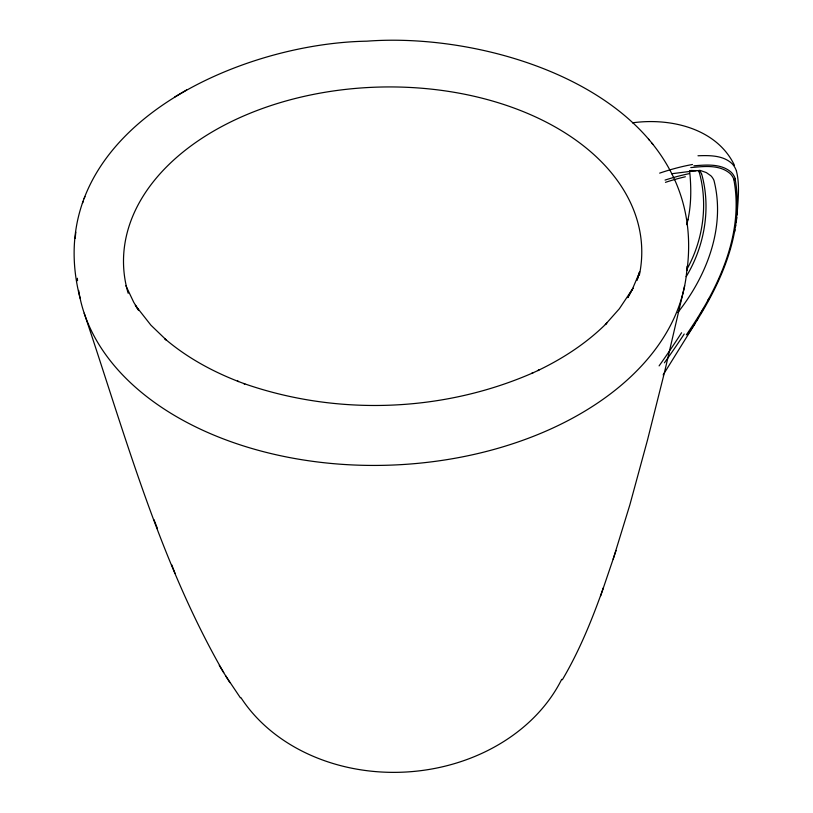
<?xml version="1.0" encoding="UTF-8"?>
<svg xmlns="http://www.w3.org/2000/svg" width="813" height="813" viewBox="0 0 813 813"><rect width="100%" height="100%" fill="white"/><g stroke="black" fill="none" stroke-linecap="round" stroke-linejoin="round"><path stroke-width="1.22" d="M686.985 270.526C709.251 101.432 501.001 31.006 366.856 41.178C233.321 43.455 37.418 133.403 80.081 298.219M75.822 232.112L75.192 238.26M737.117 214.937C737.889 200.435 740.074 185.405 736.446 171.126M736.832 217.457L736.161 222.538M735.369 227.427L735.765 225.11M734.474 232.122L734.942 229.764M684.658 285.769L664.495 372.313L647.494 440.046L629.841 504.914L613.165 559.141M687.991 219.286L687.788 220.079M686.731 224.652C691.477 207.03 691.457 188.565 689.587 170.527M639.628 271.755L637.077 280.18L639.465 272.548L632.311 289.357L627.727 297.649L633.022 288.229L619.323 308.788L605.339 324.55L606.813 323.066C586.956 342.944 563.104 358.492 537.83 370.586L538.907 370.088L531.854 373.36L532.891 372.882C442.506 412.404 336.806 416.043 243.737 383.502L244.825 383.909L237.426 381.134L238.565 381.561C211.959 371.236 186.533 357.314 164.785 338.706L166.411 340.108L150.923 325.19L135.354 305.363L138.759 310.505L133.779 302.365L125.883 285.759M562.322 679.8C579.476 650.796 592.169 619.404 603.398 587.718M600.614 595.99L616.081 550.492M82.438 203.341L83.211 201.228M84.145 198.667L84.918 196.573M687.412 268.371C703.357 239.266 708.123 203.514 699.089 171.645M707.544 301.013L708.936 298.361M686.182 276.633C704.627 246.227 711.284 207.833 701.517 173.576M703.286 308.95L700.359 314.235M698.296 317.903L696.213 321.562M695.156 323.391L663.123 374.945M687.463 334.997C718.062 289.743 745.216 235.008 735.104 178.819M686.345 334.844C717.218 290.211 744.2 235.77 733.926 179.978M677.788 312.568C706.761 275.953 725.857 227.051 713.946 180.344A49.664 25.782 -51.7 0 0 710.938 175.832L706.314 172.569L700.064 170.395M174.704 96.991L186.614 89.928M671.721 173.748L696.202 170.608L690.694 170.537L698.133 170.71M690.796 167.59C703.662 166.401 719.099 164.358 729.8 173.281A63.983 30.396 -51.5 0 1 734.078 179.825M693.885 165.801C706.182 164.876 720.826 163.383 730.917 171.98A65.853 31.158 -51.4 0 1 735.257 178.667M632.504 122.824C670.207 117.6 716.66 128.169 734.474 165.344M697.991 155.771C709.464 155.364 722.869 155.161 731.863 163.484A73.251 34.868 -51.8 0 1 736.476 171.096M648.479 139.084L649.496 140.314M651.762 143.027L652.798 144.277M240.394 697.808L225.547 675.664M84.186 313.188C125.131 434.681 159.297 560.787 223.707 672.595M219.276 665.441L229.855 682.615M171.685 564.74L175.019 573.277M153.972 519.68L157.448 528.602M561.692 679.343A177.417 145.344 -3.3 0 1 406.043 772.015A177.417 145.344 -3.3 0 1 240.922 697.615M687.087 266.308A305.149 200.242 -1.8 0 1 392.344 465.066A305.149 200.242 -1.8 0 1 78.658 290.414M77.53 280.698A305.149 200.242 -1.8 0 1 77.367 278.27M128.18 293.28A259.215 169.571 -1.8 0 1 375.576 87.184A259.215 169.571 -1.8 0 1 639.343 275.17M659.668 173.128A278.137 115.588 -42.8 0 1 692.503 164.49M665.054 180.079A278.361 116.005 -42.9 0 1 689.119 173.677M681.579 332.751A559.811 344.57 -49.4 0 1 659.099 365.88M665.471 182.336A279.255 115.537 -42.9 0 1 685.379 176.756M684.211 334.011A546.041 343.848 -48.3 0 1 664.404 362.832M699.18 170.252A46.798 25.752 -52.4 0 1 701.436 173.657M698.316 170.496A46.727 26.026 -52.5 0 1 698.987 171.736"/></g></svg>
